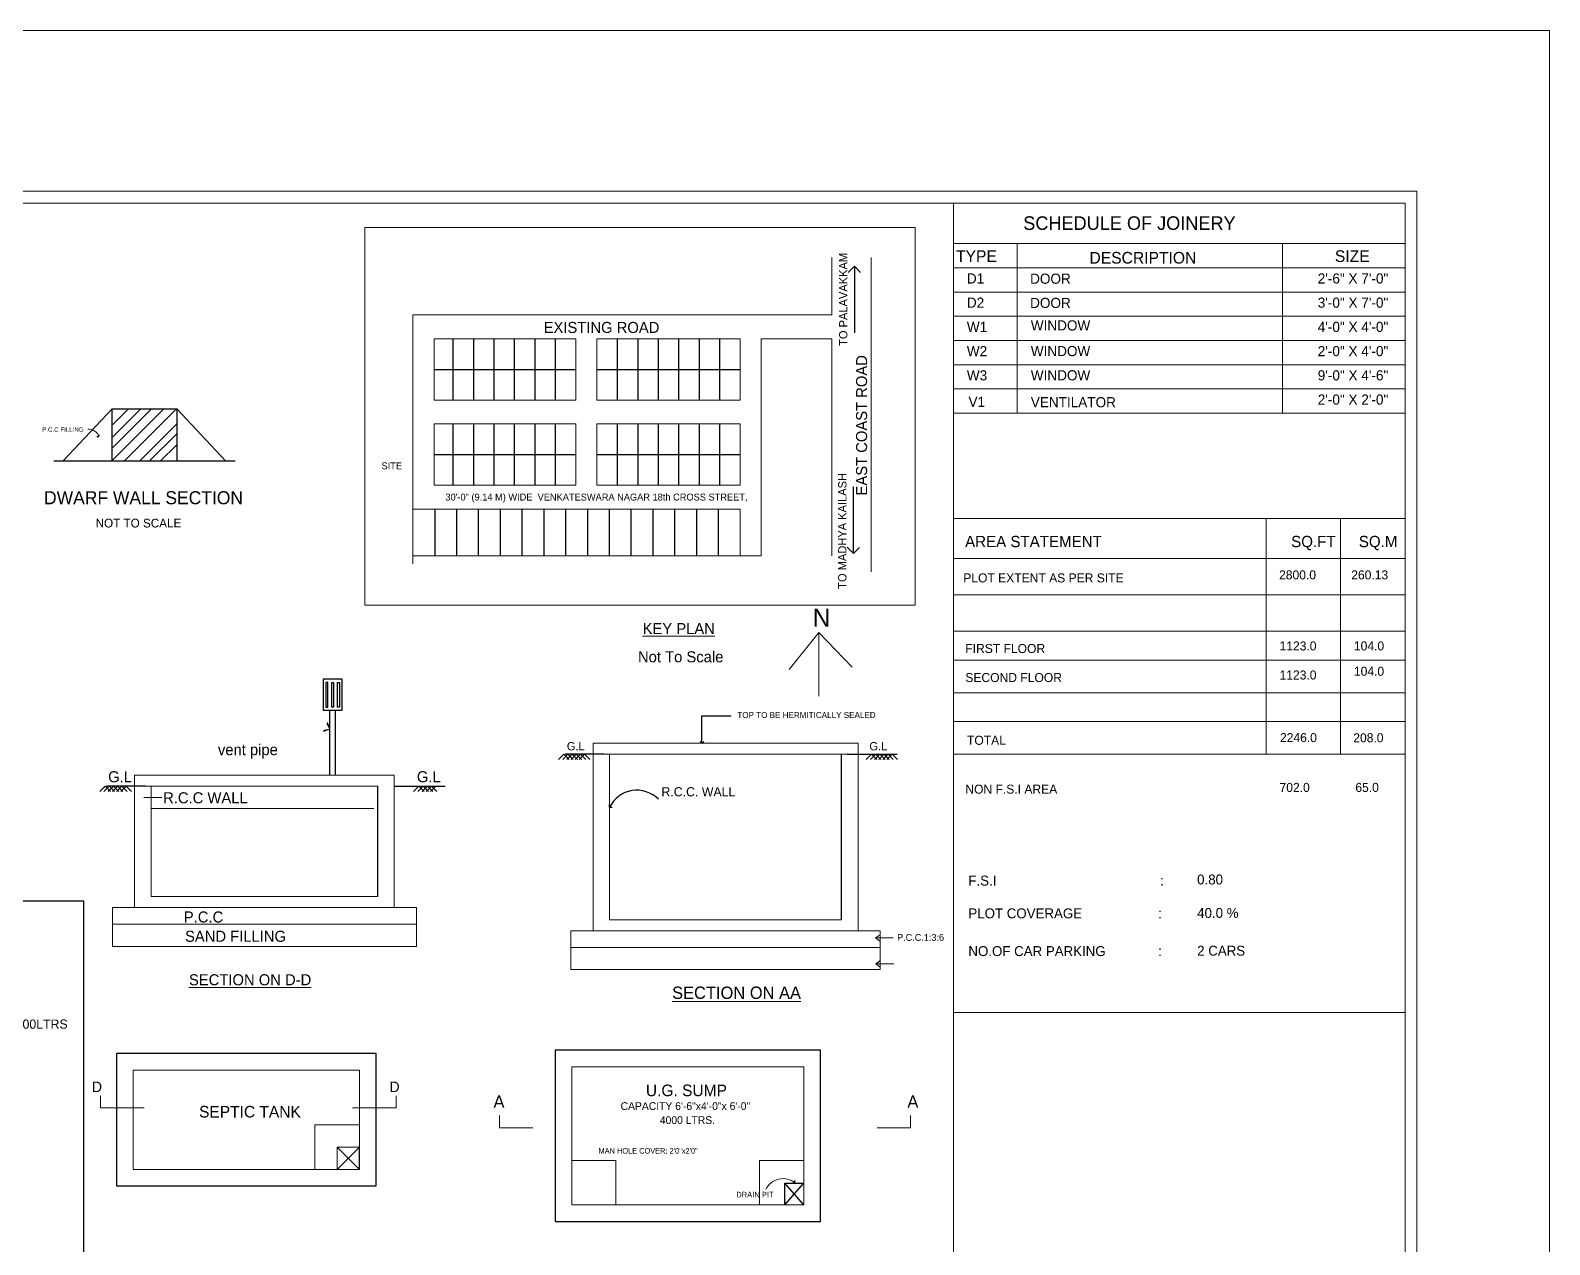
# Model space of a CAD drawing. Header units: metres. Extents: x -892 to 936, y 804 to 869.
# Drawn here: x 894.15 to 936.03, y 835.06 to 868.54 of the extents above; entities that cross this region are included whole.
import ezdxf

# ---------------------------------------------------------------- set-up
doc = ezdxf.new("R2010")
doc.units = ezdxf.units.M
doc.header["$MEASUREMENT"] = 0
doc.header["$PDMODE"] = 2
doc.header["$PDSIZE"] = 50
doc.layers.get('0').update_dxf_attribs({"lineweight": 0})
doc.layers.get('Defpoints').update_dxf_attribs({"lineweight": 0})
for name, color, linetype in [('BLK_1_FLOOR', 63, 'Continuous'), ('BLK_1_SUMP', 64, 'Continuous'), ('elev 1', 251, 'Continuous'), ('FURN', 251, 'Continuous'), ('HATCH', 15, 'Continuous'), ('SEPTIC_TANK', 146, 'Continuous'), ('TE', 7, 'Continuous'), ('WAL', 1, 'Continuous'), ('WATER_TANK_CALCULATION', 150, 'Continuous'), ('WIN', 252, 'Continuous'), ('window', 252, 'Continuous')]:
    doc.layers.add(name, color=color, linetype=linetype)
for name, color, linetype, lineweight in [('DIM', 3, 'Continuous', 0), ('DOOR', 8, 'Continuous', 0), ('LOCATION_PLAN', 7, 'Continuous', 0), ('NORTH_DIRECTION', 7, 'Continuous', 0), ('TEXT', 7, 'Continuous', 0), ('TEXT1', 7, 'Continuous', 0), ('TITLE', 222, 'Continuous', 0), ('wall', 7, 'Continuous', 0)]:
    doc.layers.add(name, color=color, linetype=linetype, lineweight=lineweight)
doc.styles.add('a', font='a')
doc.styles.add('di', font='di')
doc.styles.add('dm', font='dm')
doc.styles.add('ed', font='ed')
doc.styles.add('format1', font='format1')
doc.styles.add('j', font='j')
doc.styles.add('j2', font='j2')
doc.styles.add('j6', font='j6')
doc.styles.add('s2', font='s2')
doc.styles.add('t', font='t')
doc.styles.add('t1', font='t1')
doc.styles.add('uatext', font='uatext')
doc.styles.add('usa text', font='usa text')

# ---------------------------------------------------------------- blocks, each defined once
blk = doc.blocks.new('ARROW2')
at = {"layer": 'FURN'}
for points in [[(0, 0), (-4, 4)], [(0, 0), (4, 4)]]:
    blk.add_lwpolyline(points, dxfattribs=at)
blk = doc.blocks.new('AA')
at = {"layer": 'DIM'}
for p, q in [((0, 0), (2.37, 2.41)), ((2.37, 1.65), (0, 0)), ((0, 0), (2.37, -2.41)), ((2.37, -1.65), (0, 0)), ((2.37, 2.41), (2.37, 1.65)), ((2.37, -2.41), (2.37, -1.65))]:
    blk.add_line(p, q, dxfattribs=at)
for points in [[(0, 0), (2.37, 1.65), (2.37, 2.41)], [(0, 0), (2.37, -1.65), (2.37, -2.41)]]:
    blk.add_solid(points, dxfattribs=at)

msp = doc.modelspace()

# ---------------------------------------------------------------- linework, layer by layer
for p, q in [((916.246, 862.278), (916.246, 860.695)), ((917.326, 862.278), (917.326, 853.613)), ((904.696, 860.695), (904.696, 853.827)), ((916.246, 860.695), (904.696, 860.695)), ((909.183, 860.037), (905.278, 860.037)), ((905.278, 860.037), (905.278, 858.346)), ((909.183, 860.037), (909.183, 858.346)), ((913.714, 860.037), (909.766, 860.037)), ((909.766, 860.037), (909.766, 858.346)), ((913.714, 860.037), (913.714, 858.346)), ((916.246, 860.037), (914.297, 860.037)), ((914.297, 860.037), (914.297, 854.051)), ((916.246, 860.037), (916.246, 854.051)), ((909.183, 858.346), (905.278, 858.346)), ((913.714, 858.346), (909.766, 858.346)), ((909.183, 857.688), (905.278, 857.688)), ((905.278, 857.688), (905.278, 855.996)), ((909.183, 857.688), (909.183, 855.996)), ((913.714, 857.688), (909.766, 857.688)), ((909.766, 857.688), (909.766, 855.996)), ((913.714, 857.688), (913.714, 855.996)), ((909.183, 855.996), (905.278, 855.996)), ((913.714, 855.996), (909.766, 855.996)), ((913.714, 855.338), (904.696, 855.338)), ((913.714, 855.338), (913.714, 854.051)), ((913.714, 854.051), (904.696, 854.051)), ((913.714, 854.051), (914.297, 854.051))]:
    msp.add_line(p, q)
at = {"linetype": 'ByBlock'}
msp.add_lwpolyline([(843.804, 804.442), (936.032, 804.442), (936.032, 868.537), (843.804, 868.537)], close=True, dxfattribs=at)
msp.add_lwpolyline([(906.927, 855.996), (907.491, 855.996), (907.491, 856.842), (906.927, 856.842)], close=True)
at = {"layer": 'BLK_1_FLOOR', "linetype": 'ByBlock'}
msp.add_lwpolyline([(883.732, 811.532), (895.627, 811.532), (895.627, 844.531), (883.732, 844.531)], close=True, dxfattribs=at)
at = {"layer": 'BLK_1_SUMP', "color": 1, "linetype": 'ByBlock'}
msp.add_lwpolyline([(916.511, 844.015), (916.511, 848.583)], dxfattribs=at)
at = {"layer": 'BLK_1_SUMP', "linetype": 'ByBlock'}
msp.add_lwpolyline([(908.619, 835.703), (915.928, 835.703), (915.928, 840.424), (908.619, 840.424)], close=True, dxfattribs=at)
at = {"layer": 'Defpoints', "color": 0, "linetype": 'ByBlock'}
for p in [(910.841, 848.583), (910.841, 844.015), (908.619, 840.424), (908.619, 840.424), (909.076, 840.424), (909.076, 840.424), (915.471, 840.424), (915.471, 840.424), (915.928, 840.424), (909.076, 839.284), (915.471, 839.284), (915.928, 839.284), (909.676, 836.16), (908.619, 835.703), (908.619, 835.703), (915.928, 835.703)]:
    msp.add_point(p, dxfattribs=at)
at = {"layer": 'DIM'}
for p, q in [((897.283, 847.388), (897.777, 847.388)), ((917.448, 843.515), (917.561, 843.596)), ((917.448, 843.515), (917.933, 843.515)), ((917.448, 843.515), (917.561, 843.435)), ((917.459, 842.802), (917.572, 842.882)), ((917.459, 842.802), (917.572, 842.721)), ((917.459, 842.802), (917.957, 842.802)), ((896.084, 838.836), (896.084, 839.167)), ((904.231, 838.836), (904.231, 839.167)), ((896.084, 838.836), (897.284, 838.836)), ((904.231, 838.836), (903.031, 838.836))]:
    msp.add_line(p, q, dxfattribs=at)
msp.add_arc((914.898, 836.354), 0.526, 50.5314, 154.1477, dxfattribs=at)
at = {"layer": 'DOOR'}
msp.add_arc((895.763, 857.251), 0.29, 15.4568, 96.1478, dxfattribs=at)
at = {"layer": 'elev 1'}
for p, q in [((916.866, 862.035), (916.866, 860.2)), ((905.799, 860.037), (905.799, 858.346)), ((906.363, 860.037), (906.363, 858.346)), ((906.927, 860.037), (906.927, 858.346)), ((907.491, 860.037), (907.491, 858.346)), ((908.055, 860.037), (908.055, 858.346)), ((908.619, 860.037), (908.619, 858.346)), ((910.33, 860.037), (910.33, 858.346)), ((910.894, 860.037), (910.894, 858.346)), ((911.458, 860.037), (911.458, 858.346)), ((912.022, 860.037), (912.022, 858.346)), ((912.586, 860.037), (912.586, 858.346)), ((913.15, 860.037), (913.15, 858.346)), ((905.278, 859.191), (909.183, 859.191)), ((909.766, 859.191), (913.714, 859.191)), ((905.799, 857.688), (905.799, 855.996)), ((906.363, 857.688), (906.363, 855.996)), ((906.927, 857.688), (906.927, 855.996)), ((907.491, 857.688), (907.491, 855.996)), ((908.055, 857.688), (908.055, 855.996)), ((908.619, 857.688), (908.619, 855.996)), ((910.33, 857.688), (910.33, 855.996)), ((910.894, 857.688), (910.894, 855.996)), ((911.458, 857.688), (911.458, 855.996)), ((912.022, 857.688), (912.022, 855.996)), ((912.586, 857.688), (912.586, 855.996)), ((913.15, 857.688), (913.15, 855.996)), ((905.278, 856.842), (909.183, 856.842)), ((909.766, 856.842), (913.714, 856.842)), ((916.839, 854.115), (916.839, 855.951)), ((905.297, 855.338), (905.297, 854.051)), ((905.898, 855.338), (905.898, 854.051)), ((906.499, 855.338), (906.499, 854.051)), ((907.101, 855.338), (907.101, 854.051)), ((907.702, 855.338), (907.702, 854.051)), ((908.303, 855.338), (908.303, 854.051)), ((908.904, 855.338), (908.904, 854.051)), ((909.505, 855.338), (909.505, 854.051)), ((910.107, 855.338), (910.107, 854.051)), ((910.708, 855.338), (910.708, 854.051)), ((911.309, 855.338), (911.309, 854.051)), ((911.91, 855.338), (911.91, 854.051)), ((912.512, 855.338), (912.512, 854.051)), ((913.113, 855.338), (913.113, 854.051))]:
    msp.add_line(p, q, dxfattribs=at)
for points in [[(916.691, 861.861), (916.866, 862.035), (917.031, 861.866)], [(916.664, 854.29), (916.839, 854.115), (917.004, 854.285)]]:
    msp.add_lwpolyline(points, dxfattribs=at)
at = {"layer": 'FURN'}
for p, q in [((912.664, 849.641), (913.468, 849.641)), ((912.664, 848.883), (912.664, 849.641))]:
    msp.add_line(p, q, dxfattribs=at)
msp.add_arc((910.871, 846.748), 0.841, 44.8365, 153.6958, dxfattribs=at)
at = {"layer": 'HATCH'}
for points in [[(902.348, 850.563), (902.295, 850.563), (902.295, 849.878), (902.348, 849.878)], [(902.458, 850.563), (902.511, 850.563), (902.511, 849.878), (902.458, 849.878)], [(902.621, 850.563), (902.674, 850.563), (902.674, 849.878), (902.621, 849.878)]]:
    msp.add_lwpolyline(points, close=True, dxfattribs=at)
at = {"layer": 'LOCATION_PLAN'}
msp.add_lwpolyline([(903.368, 863.104), (918.546, 863.104), (918.546, 852.693), (903.368, 852.693)], close=True, dxfattribs=at)
at = {"layer": 'NORTH_DIRECTION'}
for points in [[(915.889, 850.178), (915.889, 850.178), (915.889, 851.934), (915.068, 850.917)], [(916.808, 850.982), (916.808, 850.982), (915.889, 851.934)]]:
    msp.add_lwpolyline(points, dxfattribs=at)
at = {"layer": 'SEPTIC_TANK', "color": 1, "linetype": 'ByBlock'}
msp.add_lwpolyline([(903.725, 844.657), (903.725, 847.702)], dxfattribs=at)
at = {"layer": 'SEPTIC_TANK', "linetype": 'ByBlock'}
msp.add_lwpolyline([(896.524, 836.678), (903.681, 836.678), (903.681, 840.332), (896.524, 840.332)], close=True, dxfattribs=at)
at = {"layer": 'TITLE', "color": 0}
for p, q in [((919.6, 863.773), (919.6, 811.109)), ((919.6, 863.773), (919.6, 811.109)), ((919.6, 863.773), (919.6, 811.109)), ((919.6, 841.457), (932.047, 841.457))]:
    msp.add_line(p, q, dxfattribs=at)
at = {"layer": 'TITLE', "color": 17}
for p, q in [((932.047, 862.659), (919.6, 862.659)), ((921.355, 862.659), (921.355, 857.985)), ((928.672, 862.659), (928.672, 859.988)), ((928.672, 862.659), (928.672, 857.985)), ((919.6, 861.992), (932.047, 861.992)), ((919.6, 861.992), (932.047, 861.992)), ((919.6, 861.324), (932.047, 861.324)), ((919.6, 860.656), (932.047, 860.656)), ((919.6, 859.988), (932.047, 859.988)), ((919.6, 859.32), (932.047, 859.32)), ((919.6, 858.653), (932.047, 858.653)), ((919.6, 857.985), (932.047, 857.985)), ((919.6, 855.078), (932.047, 855.079)), ((919.6, 855.078), (932.047, 855.079)), ((919.6, 855.079), (932.047, 855.079)), ((928.214, 855.078), (928.214, 848.587)), ((930.265, 855.079), (930.265, 848.587)), ((919.6, 853.977), (932.047, 853.978)), ((919.6, 853.977), (932.047, 853.978)), ((919.6, 853.977), (932.047, 853.978)), ((919.6, 852.977), (932.047, 852.977)), ((919.6, 852.977), (932.047, 852.977)), ((919.6, 852.977), (932.047, 852.977)), ((919.6, 851.976), (932.047, 851.976)), ((919.6, 851.976), (932.047, 851.976)), ((919.6, 851.976), (932.047, 851.976)), ((919.6, 851.175), (932.047, 851.175)), ((919.6, 851.175), (932.047, 851.175)), ((919.6, 851.175), (932.047, 851.175)), ((919.6, 850.274), (932.047, 850.275)), ((919.6, 849.488), (932.047, 849.488)), ((919.6, 848.587), (932.047, 848.587))]:
    msp.add_line(p, q, dxfattribs=at)
at = {"layer": 'TITLE', "color": 1}
msp.add_line((919.6, 855.078), (932.047, 855.079), dxfattribs=at)
at = {"layer": 'TITLE', "color": 0}
for points in [[(849.204, 864.1), (932.374, 864.1), (932.374, 810.782), (849.204, 810.782)], [(849.531, 863.773), (932.047, 863.773), (932.047, 811.109), (849.531, 811.109)]]:
    msp.add_lwpolyline(points, close=True, dxfattribs=at)
at = {"layer": 'WAL', "color": 12}
for p, q in [((908.712, 848.434), (908.857, 848.586)), ((908.827, 848.434), (908.971, 848.586)), ((909.002, 848.434), (908.857, 848.586)), ((908.941, 848.434), (909.086, 848.586)), ((909.116, 848.434), (908.971, 848.586)), ((909.055, 848.434), (909.2, 848.586)), ((909.23, 848.434), (909.086, 848.586)), ((909.169, 848.434), (909.314, 848.586)), ((909.283, 848.434), (909.428, 848.586)), ((909.459, 848.434), (909.314, 848.586)), ((917.193, 848.434), (917.338, 848.586)), ((917.307, 848.434), (917.452, 848.586)), ((917.482, 848.434), (917.338, 848.586)), ((917.421, 848.434), (917.566, 848.586)), ((917.597, 848.434), (917.452, 848.586)), ((917.536, 848.434), (917.68, 848.586)), ((917.711, 848.434), (917.566, 848.586)), ((917.65, 848.434), (917.795, 848.586)), ((917.825, 848.434), (917.68, 848.586)), ((917.764, 848.434), (917.909, 848.586)), ((917.939, 848.434), (917.795, 848.586)), ((918.054, 848.434), (917.909, 848.586)), ((896.064, 847.551), (896.21, 847.705)), ((896.179, 847.551), (896.326, 847.705)), ((896.357, 847.551), (896.21, 847.705)), ((896.295, 847.551), (896.442, 847.705)), ((896.473, 847.551), (896.326, 847.705)), ((896.411, 847.551), (896.557, 847.705)), ((896.588, 847.551), (896.442, 847.705)), ((896.526, 847.551), (896.673, 847.705)), ((896.642, 847.551), (896.788, 847.705)), ((896.819, 847.551), (896.673, 847.705)), ((904.717, 847.551), (904.864, 847.705)), ((904.833, 847.551), (904.98, 847.705)), ((905.011, 847.551), (904.864, 847.705)), ((904.949, 847.551), (905.095, 847.705)), ((905.126, 847.551), (904.98, 847.705)), ((905.064, 847.551), (905.211, 847.705)), ((905.242, 847.551), (905.095, 847.705)), ((905.18, 847.551), (905.327, 847.705)), ((905.357, 847.551), (905.211, 847.705)), ((903.224, 837.134), (903.224, 837.738)), ((914.945, 836.16), (914.945, 836.756)), ((914.945, 836.756), (915.471, 836.756)), ((914.945, 836.16), (915.471, 836.756)), ((915.471, 836.16), (914.945, 836.756))]:
    msp.add_line(p, q, dxfattribs=at)
at = {"layer": 'WAL', "color": 7}
for p, q in [((909.966, 848.583), (908.892, 848.583)), ((916.663, 848.583), (918.049, 848.583)), ((897.333, 847.702), (896.245, 847.702)), ((904.181, 847.702), (905.584, 847.702))]:
    msp.add_line(p, q, dxfattribs=at)
at = {"layer": 'WAL', "color": 1}
for p, q in [((909.345, 848.434), (909.2, 848.586)), ((909.573, 848.434), (909.428, 848.586)), ((896.704, 847.551), (896.557, 847.705)), ((896.935, 847.551), (896.788, 847.705))]:
    msp.add_line(p, q, dxfattribs=at)
at = {"layer": 'wall'}
for p, q in [((909.662, 848.583), (909.662, 848.888)), ((909.662, 848.888), (916.511, 848.888)), ((909.662, 848.583), (909.662, 844.015)), ((916.663, 848.583), (909.966, 848.583)), ((910.118, 848.583), (910.118, 844.015)), ((916.511, 848.888), (916.968, 848.888)), ((916.511, 844.015), (916.511, 848.583)), ((916.968, 848.888), (916.968, 848.583)), ((916.968, 843.711), (916.968, 848.583)), ((897.025, 847.702), (897.025, 848.007)), ((897.025, 848.007), (897.487, 848.007)), ((897.025, 847.702), (897.025, 844.352)), ((903.725, 847.702), (897.333, 847.702)), ((897.481, 847.702), (897.481, 844.657)), ((897.487, 848.007), (904.181, 848.007)), ((903.725, 844.657), (903.725, 847.702)), ((904.181, 844.352), (904.181, 848.007)), ((896.415, 844.352), (897.025, 844.352)), ((896.415, 843.285), (896.415, 844.352)), ((897.025, 844.352), (904.181, 844.352)), ((897.481, 844.657), (903.725, 844.657)), ((904.181, 844.352), (904.791, 844.352)), ((904.791, 844.352), (904.791, 843.741)), ((909.662, 844.015), (909.662, 843.711)), ((910.118, 844.015), (916.511, 844.015)), ((896.415, 843.896), (904.791, 843.896)), ((904.791, 843.741), (904.791, 843.285)), ((909.053, 842.645), (909.053, 843.711)), ((909.053, 843.711), (909.662, 843.711)), ((909.662, 843.711), (916.968, 843.711)), ((916.968, 843.711), (917.577, 843.711)), ((917.577, 843.711), (917.577, 843.101)), ((904.791, 843.285), (896.415, 843.285)), ((909.053, 843.254), (917.577, 843.254)), ((917.577, 843.101), (917.577, 842.645)), ((917.577, 842.645), (909.053, 842.645)), ((908.619, 835.703), (908.619, 840.424)), ((908.619, 840.424), (915.928, 840.424)), ((915.928, 840.424), (915.928, 835.703)), ((909.076, 836.16), (909.076, 839.967)), ((909.076, 839.967), (915.471, 839.967)), ((915.471, 839.967), (915.471, 836.16)), ((915.471, 836.16), (909.076, 836.16)), ((915.928, 835.703), (908.619, 835.703))]:
    msp.add_line(p, q, dxfattribs=at)
at = {"layer": 'wall', "color": 1}
for p, q in [((897.481, 847.085), (903.621, 847.085)), ((903.224, 837.751), (902.608, 837.751)), ((902.608, 837.751), (902.608, 837.134)), ((903.224, 837.751), (902.608, 837.134)), ((902.608, 837.751), (903.224, 837.134))]:
    msp.add_line(p, q, dxfattribs=at)
at = {"layer": 'wall', "color": 7}
for p, q in [((901.991, 837.134), (901.991, 838.368)), ((901.991, 838.368), (903.224, 838.368)), ((910.294, 837.378), (909.076, 837.378)), ((910.294, 836.16), (910.294, 837.378)), ((914.253, 837.378), (914.253, 836.16)), ((915.471, 837.378), (914.253, 837.378))]:
    msp.add_line(p, q, dxfattribs=at)
at = {"layer": 'wall'}
for points in [[(896.524, 836.678), (903.681, 836.678), (903.681, 840.332), (896.524, 840.332)], [(896.981, 837.134), (903.224, 837.134), (903.224, 839.875), (896.981, 839.875)]]:
    msp.add_lwpolyline(points, close=True, dxfattribs=at)
for points in [[(907.08, 838.619), (907.08, 838.282), (908, 838.282)], [(918.412, 838.619), (918.412, 838.282), (917.493, 838.282)]]:
    msp.add_lwpolyline(points, dxfattribs=at)
at = {"layer": 'WIN'}
for p, q in [((896.401, 858.103), (895.058, 856.674)), ((896.401, 856.674), (896.401, 858.103)), ((896.401, 858.103), (898.189, 858.103)), ((896.416, 856.688), (897.831, 858.103)), ((896.422, 857.033), (897.491, 858.103)), ((896.422, 857.329), (897.196, 858.103)), ((896.422, 857.667), (896.858, 858.103)), ((896.755, 856.681), (898.176, 858.103)), ((898.189, 858.103), (899.533, 856.674)), ((898.189, 858.103), (898.189, 856.674)), ((897.177, 856.681), (898.189, 857.693)), ((897.439, 856.667), (898.189, 857.418)), ((897.741, 856.667), (898.189, 857.115)), ((894.793, 856.674), (898.77, 856.674)), ((898.77, 856.674), (899.798, 856.674))]:
    msp.add_line(p, q, dxfattribs=at)
at = {"layer": 'window'}
for p, q in [((902.408, 848.007), (902.408, 849.788)), ((902.561, 848.007), (902.561, 849.788))]:
    msp.add_line(p, q, dxfattribs=at)
msp.add_lwpolyline([(902.408, 849.788), (902.236, 849.788), (902.236, 850.664), (902.733, 850.664), (902.733, 849.788), (902.408, 849.788)], dxfattribs=at)

# ---------------------------------------------------------------- block references
at = {"layer": 'DIM'}
for name, p, xscale, yscale, rotation in [('ARROW2', (896.042, 857.329), -0.0100023361533186, 0.0100023361539928, 41.34350270950213), ('AA', (902.409, 849.276), -0.0571022727269847, 0.0571022727272727, 335.3794739174476), ('ARROW2', (910.118, 847.121), -0.0126893939396499, 0.012689393939394, 316.4060953670703), ('ARROW2', (915.238, 836.759), -0.0126893939390947, 0.012689393939394, 56.82053183306846)]:
    msp.add_blockref(name, p, dxfattribs=dict(at, xscale=xscale, yscale=yscale, rotation=rotation))
at = {"layer": 'DIM', "xscale": -0.012689393939394, "yscale": 0.012689393939394}
msp.add_blockref('ARROW2', (912.664, 848.883), dxfattribs=at)

# ---------------------------------------------------------------- texts
at = {"layer": 'DIM'}
for s, height, style, p in [('D1', 0.2794, 'j', (919.967, 861.558)), ('DOOR', 0.2794, 'j', (921.711, 861.551)), ('2\'-6" X 7\'-0"', 0.27939, 'j', (929.64, 861.558)), ('D2', 0.2794, 'j', (919.967, 860.891)), ('DOOR', 0.2794, 'j', (921.711, 860.884)), ('3\'-0" X 7\'-0"', 0.27939, 'j', (929.64, 860.891)), ('W1', 0.2794, 'j', (919.967, 860.223)), ('WINDOW', 0.2794, 'j', (921.73, 860.263)), ('4\'-0" X 4\'-0"', 0.27939, 'j', (929.64, 860.223)), ('W2', 0.2794, 'j', (919.967, 859.555)), ('WINDOW', 0.2794, 'j', (921.73, 859.556)), ('2\'-0" X 4\'-0"', 0.27939, 'j', (929.64, 859.555)), ('W3', 0.2794, 'j', (919.967, 858.887)), ('WINDOW', 0.2794, 'j', (921.73, 858.888)), ('9\'-0" X 4\'-6"', 0.27939, 'j', (929.64, 858.887)), ('V1', 0.2794, 'j', (920.012, 858.157)), ('VENTILATOR', 0.2794, 'j', (921.73, 858.146)), ('2\'-0" X 2\'-0"', 0.27939, 'j', (929.64, 858.219)), ('P.C.C FILLING', 0.12303, 't1', (894.477, 857.47)), ('NOT TO SCALE', 0.24071, 't1', (895.95, 854.833)), ('P.C.C', 0.3045, 'di', (898.382, 843.942)), ('SAND FILLING', 0.30455, 'di', (898.414, 843.41)), ('P.C.C.1:3:6', 0.1873, 't1', (918.044, 843.437)), ('U.G. SUMP', 0.3198, 'dm', (911.119, 839.154)), ('CAPACITY 6\'-6"x4\'-0"x 6\'-0"', 0.21318, 'dm', (910.422, 838.775)), ('4000 LTRS.', 0.2132, 'dm', (911.504, 838.388))]:
    msp.add_text(s, height=height, dxfattribs=dict(at, style=style)).set_placement(p)
at = {"layer": 'DIM', "color": 2, "style": 't1'}
for s, height, p in [('TOP TO BE HERMITICALLY SEALED', 0.16655, (913.64, 849.579)), ('R.C.C. WALL', 0.25379, (911.548, 847.419)), ('MAN HOLE COVER: 2\'0"x2\'0"', 0.15227, (909.814, 837.571)), ('DRAIN PIT', 0.1561, (913.609, 836.361))]:
    msp.add_text(s, height=height, dxfattribs=at).set_placement(p)
at = {"layer": 'DIM', "insert": (898.802, 838.886), "char_height": 0.31977, "width": 2.76248, "attachment_point": 1, "style": 'dm'}
msp.add_mtext('SEPTIC TANK', dxfattribs=at)
at = {"layer": 'NORTH_DIRECTION', "insert": (915.718, 852.597), "char_height": 0.5, "width": 0.27778, "attachment_point": 1, "style": 'usa text'}
msp.add_mtext('N', dxfattribs=at)
at = {"layer": 'TE', "color": 1, "style": 't'}
for p in [(908.94, 848.688), (917.28, 848.688)]:
    msp.add_text('G.L', height=0.2284, dxfattribs=at).set_placement(p)
at = {"layer": 'TE', "color": 7, "style": 't'}
for s, height, p in [('D', 0.289, (895.847, 839.267)), ('D', 0.289, (904.051, 839.267)), ('A', 0.343, (906.916, 838.833)), ('A', 0.343, (918.326, 838.833))]:
    msp.add_text(s, height=height, dxfattribs=at).set_placement(p)
at = {"layer": 'TEXT', "style": 's2'}
for s, height, p in [('TO PALAVAKKAM', 0.22841, (916.674, 859.839)), ('EAST COAST ROAD', 0.30455, (917.217, 855.715)), ('TO MADHYA KAILASH', 0.22841, (916.647, 853.143))]:
    msp.add_text(s, height=height, rotation=90, dxfattribs=at).set_placement(p)
at = {"layer": 'TEXT'}
for s, height, style, p in [('EXISTING ROAD', 0.30455, 's2', (908.3, 860.195)), ('%%uKEY PLAN', 0.30455, 'uatext', (911.029, 851.893)), ('Not To Scale', 0.30455, 's2', (910.901, 851.115)), ('vent pipe', 0.3045, 's2', (899.321, 848.555)), ('G.L', 0.3045, 's2', (896.294, 847.808)), ('G.L', 0.3045, 's2', (904.806, 847.808)), ('R.C.C WALL', 0.3045, 's2', (897.811, 847.228)), ('%%USECTION ON AA', 0.33919, 'uatext', (911.841, 841.836))]:
    msp.add_text(s, height=height, dxfattribs=dict(at, style=style)).set_placement(p)
at = {"layer": 'TEXT', "color": 5, "style": 't'}
msp.add_text('DWARF WALL SECTION', height=0.36008, dxfattribs=at).set_placement((894.528, 855.473))
at = {"layer": 'TEXT1', "style": 'j2'}
for s, height, p in [('PLOT EXTENT AS PER SITE ', 0.24894, (919.868, 853.318)), ('2800.0', 0.2489, (928.574, 853.401)), ('260.13', 0.2489, (930.564, 853.401)), ('FIRST FLOOR', 0.24894, (919.925, 851.372)), ('1123.0', 0.2489, (928.587, 851.442)), ('104.0', 0.2489, (930.637, 851.442)), ('SECOND FLOOR', 0.24894, (919.925, 850.571)), ('1123.0', 0.2489, (928.587, 850.641)), ('104.0', 0.2489, (930.637, 850.744)), ('TOTAL', 0.2489, (919.971, 848.841)), ('2246.0', 0.2489, (928.599, 848.915)), ('208.0', 0.2489, (930.62, 848.911)), ('NON F.S.I AREA', 0.24894, (919.925, 847.494)), ('702.0', 0.2489, (928.587, 847.542)), ('65.0', 0.2489, (930.677, 847.542)), ('F.S.I', 0.2738, (920.009, 844.961)), (':', 0.274, (925.295, 844.961)), ('0.80', 0.2738, (926.315, 844.991)), ('PLOT COVERAGE', 0.27384, (920.009, 844.057)), ('40.0 %%%', 0.2738, (926.316, 844.068)), (':', 0.274, (925.237, 844.058)), ('NO.OF CAR PARKING', 0.27384, (920.009, 843.017)), (':', 0.274, (925.237, 843.017)), ('2 CARS', 0.2738, (926.316, 843.028))]:
    msp.add_text(s, height=height, rotation=0.0015, dxfattribs=at).set_placement(p)
at = {"layer": 'TITLE', "color": 21, "style": 'j6'}
msp.add_text('SCHEDULE OF JOINERY', height=0.37341, dxfattribs=at).set_placement((921.522, 863.037))
at = {"layer": 'TITLE', "color": 5}
for s, height, style, p in [('TYPE', 0.3224, 'j', (919.668, 862.152)), ('DESCRIPTION', 0.32238, 'j', (923.347, 862.107)), ('SIZE ', 0.3224, 'j', (930.113, 862.152)), ('%%USECTION ON D-D', 0.30455, 'format1', (898.523, 842.211))]:
    msp.add_text(s, height=height, dxfattribs=dict(at, style=style)).set_placement(p)
at = {"layer": 'TITLE', "style": 'usa text'}
for s, height, p in [('SITE', 0.1903, (903.831, 856.436)), ('30\'-0" (9.14 M) WIDE  VENKATESWARA NAGAR 18th CROSS STREET,', 0.19034, (905.591, 855.576))]:
    msp.add_text(s, height=height, dxfattribs=at).set_placement(p)
at = {"layer": 'TITLE', "color": 3, "style": 'a'}
for s, height, p in [('AREA STATEMENT', 0.31118, (919.919, 854.29)), ('SQ.FT', 0.3112, (928.907, 854.29)), ('SQ.M', 0.3112, (930.773, 854.29))]:
    msp.add_text(s, height=height, rotation=0.0015, dxfattribs=at).set_placement(p)
at = {"layer": 'WATER_TANK_CALCULATION', "linetype": 'ByBlock', "insert": (888.776, 841.268), "char_height": 0.25379, "width": 6.99327, "attachment_point": 1, "style": 'ed'}
msp.add_mtext('WATER_TANK_CAPACITY_L=5000LTRS', dxfattribs=at)

doc.saveas('drawing.dxf')
